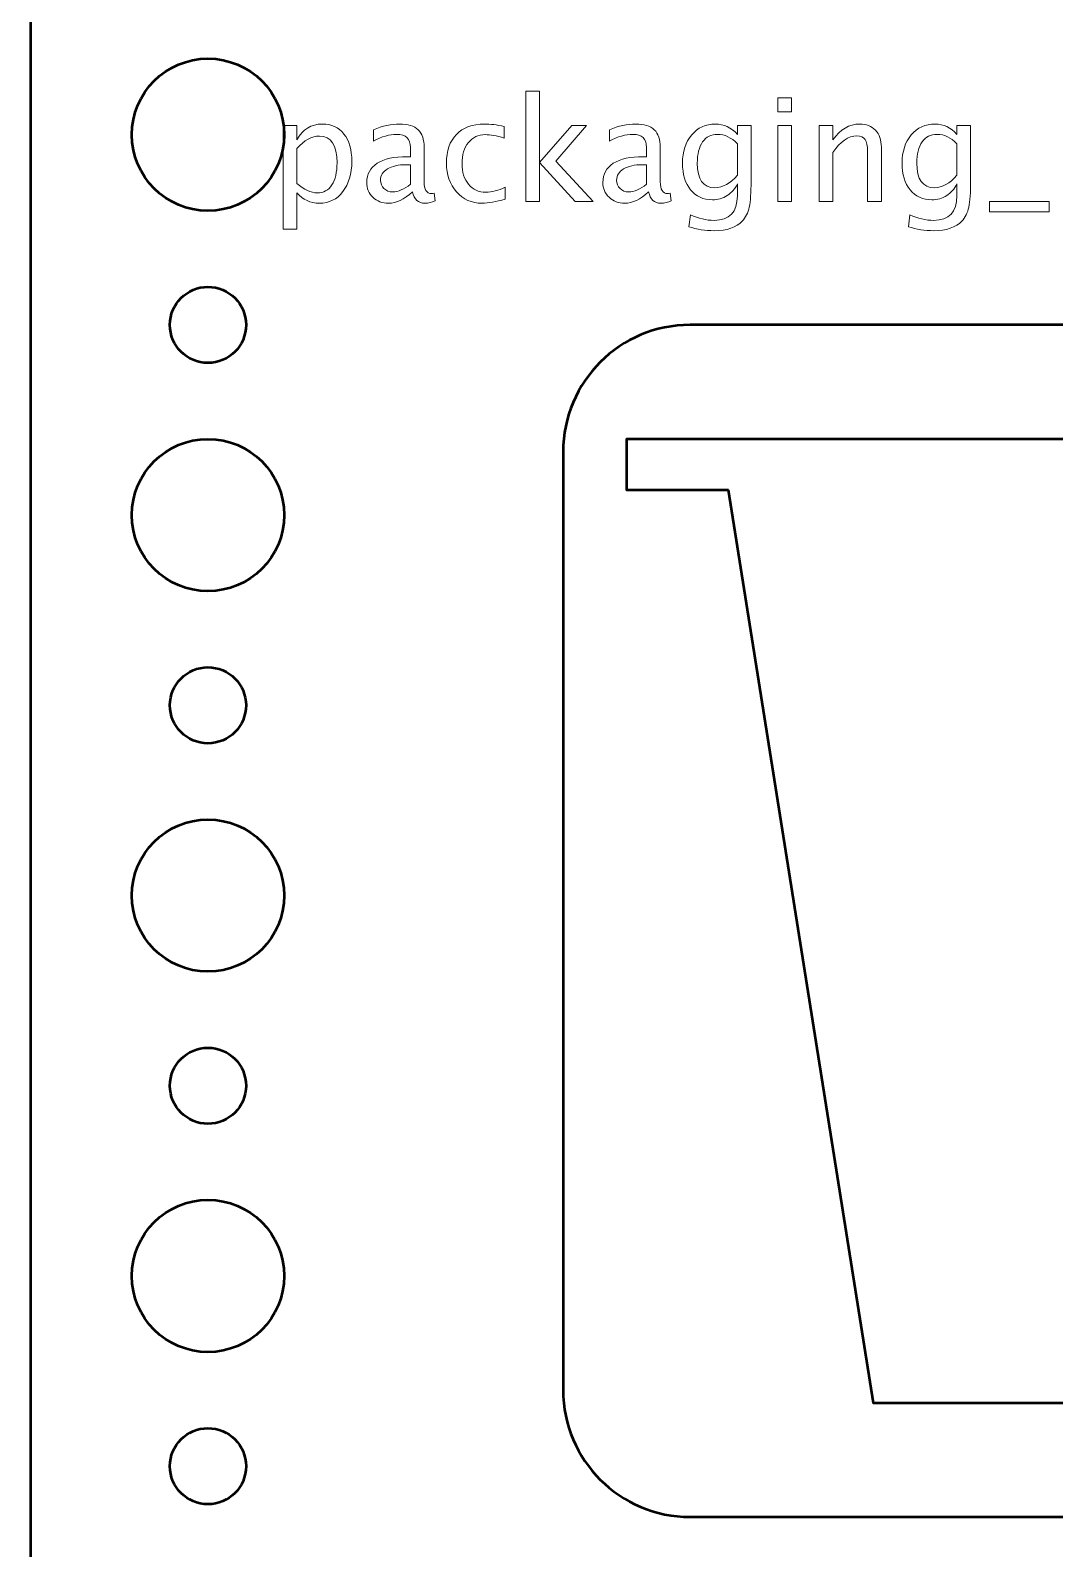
# Model space of a CAD drawing. Header units: centimetres. Extents: x -58 to 58, y -46 to 58.
# Drawn here: x -23.2 to -19.16, y -32.48 to -26.49 of the extents above; entities that cross this region are included whole.
import ezdxf

# ---------------------------------------------------------------- set-up
doc = ezdxf.new("R2010")
doc.units = ezdxf.units.CM
doc.header["$MEASUREMENT"] = 0
doc.layers.add('Layer 1', color=7, linetype='Continuous')

msp = doc.modelspace()

# ---------------------------------------------------------------- linework, layer by layer
at = {"layer": 'Layer 1', "lineweight": 53}
for centre, major_axis in [((-22.49999, -26.90001), (0, 0.30001)), ((-22.5, -27.65), (0, 0.15)), ((-22.49999, -28.40001), (0, 0.30001)), ((-22.5, -29.15), (0, 0.15)), ((-22.49999, -29.90001), (0, 0.30001)), ((-22.5, -30.65), (0, 0.15)), ((-22.49999, -31.40001), (0, 0.30001)), ((-22.5, -32.15), (0, 0.15))]:
    msp.add_ellipse(centre, major_axis=major_axis, ratio=1, dxfattribs=at)
for points in [[(-23.2, -45.2), (-23.2, -45.2), (-23.2, -14.8), (-23.2, -14.8), (-23.2, -14.8), (-23.2, -14.52386), (-22.97614, -14.3), (-22.7, -14.3), (-22.7, -14.3), (-22.7, -14.3), (7.7, -14.3), (7.7, -14.3), (7.7, -14.3), (7.97614, -14.3), (8.2, -14.52386), (8.2, -14.8), (8.2, -14.8), (8.2, -14.8), (8.2, -45.2), (8.2, -45.2), (8.2, -45.2), (8.2, -45.47614), (7.97614, -45.7), (7.7, -45.7), (7.7, -45.7), (7.7, -45.7), (-22.7, -45.7), (-22.7, -45.7), (-22.7, -45.7), (-22.97614, -45.7), (-23.2, -45.47614), (-23.2, -45.2)], [(-21.1, -31.85), (-21.1, -31.85), (-21.1, -28.15), (-21.1, -28.15), (-21.1, -28.15), (-21.1, -27.87386), (-20.87614, -27.65), (-20.6, -27.65), (-20.6, -27.65), (-20.6, -27.65), (-9.4, -27.65), (-9.4, -27.65), (-9.4, -27.65), (-9.12386, -27.65), (-8.9, -27.87386), (-8.9, -28.15), (-8.9, -28.15), (-8.9, -28.15), (-8.9, -31.85), (-8.9, -31.85), (-8.9, -31.85), (-8.9, -32.12614), (-9.12386, -32.35), (-9.4, -32.35), (-9.4, -32.35), (-9.4, -32.35), (-20.6, -32.35), (-20.6, -32.35), (-20.6, -32.35), (-20.87614, -32.35), (-21.1, -32.12614), (-21.1, -31.85)]]:
    msp.add_open_spline(points, degree=3, knots=[0, 0, 0, 0, 0.1111111, 0.1111111, 0.1111111, 0.1111111, 0.2222222, 0.2222222, 0.2222222, 0.2222222, 0.3333333, 0.3333333, 0.3333333, 0.3333333, 0.4444444, 0.4444444, 0.4444444, 0.4444444, 0.5555556, 0.5555556, 0.5555556, 0.5555556, 0.6666667, 0.6666667, 0.6666667, 0.6666667, 0.7777778, 0.7777778, 0.7777778, 0.7777778, 1, 1, 1, 1], dxfattribs=at)
at = {"layer": 'Layer 1', "color": 5, "lineweight": 9}
for points, knots in [([(-21.24746, -27.16341), (-21.24746, -27.16341), (-21.24746, -26.72823), (-21.24746, -26.72823), (-21.24746, -26.72823), (-21.24746, -26.72823), (-21.19328, -26.72823), (-21.19328, -26.72823), (-21.19328, -26.72823), (-21.19328, -26.72823), (-21.19328, -27.00941), (-21.19328, -27.00941), (-21.19328, -27.00941), (-21.19328, -27.00941), (-21.06628, -26.86426), (-21.06628, -26.86426), (-21.06628, -26.86426), (-21.06628, -26.86426), (-21.00776, -26.86426), (-21.00776, -26.86426), (-21.00776, -26.86426), (-21.00776, -26.86426), (-21.12912, -27.00386), (-21.12912, -27.00386), (-21.12912, -27.00386), (-21.12912, -27.00386), (-20.98237, -27.16341), (-20.98237, -27.16341), (-20.98237, -27.16341), (-20.98237, -27.16341), (-21.05217, -27.16341), (-21.05217, -27.16341), (-21.05217, -27.16341), (-21.05217, -27.16341), (-21.19328, -27.00998), (-21.19328, -27.00998), (-21.19328, -27.00998), (-21.19328, -27.00998), (-21.19328, -27.16341), (-21.19328, -27.16341), (-21.19328, -27.16341), (-21.19328, -27.16341), (-21.24746, -27.16341), (-21.24746, -27.16341)], [0, 0, 0, 0, 0.0833333, 0.0833333, 0.0833333, 0.0833333, 0.1666667, 0.1666667, 0.1666667, 0.1666667, 0.25, 0.25, 0.25, 0.25, 0.3333333, 0.3333333, 0.3333333, 0.3333333, 0.4166667, 0.4166667, 0.4166667, 0.4166667, 0.5, 0.5, 0.5, 0.5, 0.5833333, 0.5833333, 0.5833333, 0.5833333, 0.6666667, 0.6666667, 0.6666667, 0.6666667, 0.75, 0.75, 0.75, 0.75, 0.8333333, 0.8333333, 0.8333333, 0.8333333, 1, 1, 1, 1]), ([(-20.25395, -26.80951), (-20.25395, -26.80951), (-20.25395, -26.75532), (-20.25395, -26.75532), (-20.25395, -26.75532), (-20.25395, -26.75532), (-20.19977, -26.75532), (-20.19977, -26.75532), (-20.19977, -26.75532), (-20.19977, -26.75532), (-20.19977, -26.80951), (-20.19977, -26.80951), (-20.19977, -26.80951), (-20.19977, -26.80951), (-20.25395, -26.80951), (-20.25395, -26.80951)], [0, 0, 0, 0, 0.2, 0.2, 0.2, 0.2, 0.4, 0.4, 0.4, 0.4, 0.6, 0.6, 0.6, 0.6, 1, 1, 1, 1]), ([(-22.20343, -27.27235), (-22.20343, -27.27235), (-22.20343, -26.86426), (-22.20343, -26.86426), (-22.20343, -26.86426), (-22.20343, -26.86426), (-22.14925, -26.86426), (-22.14925, -26.86426), (-22.14925, -26.86426), (-22.14925, -26.86426), (-22.14925, -26.92079), (-22.14925, -26.92079), (-22.14925, -26.92079), (-22.12705, -26.87893), (-22.09365, -26.85805), (-22.04915, -26.85805), (-22.04915, -26.85805), (-22.01312, -26.85805), (-21.98481, -26.87112), (-21.96411, -26.89737), (-21.96411, -26.89737), (-21.94342, -26.92362), (-21.93307, -26.95946), (-21.93307, -27.0049), (-21.93307, -27.0049), (-21.93307, -27.05438), (-21.94483, -27.09436), (-21.96825, -27.12465), (-21.96825, -27.12465), (-21.99167, -27.15504), (-22.02253, -27.17018), (-22.06072, -27.17018), (-22.06072, -27.17018), (-22.09619, -27.17018), (-22.12573, -27.15664), (-22.14925, -27.12945), (-22.14925, -27.12945), (-22.14925, -27.12945), (-22.14925, -27.27235), (-22.14925, -27.27235), (-22.14925, -27.27235), (-22.14925, -27.27235), (-22.20343, -27.27235), (-22.20343, -27.27235)], [0, 0, 0, 0, 0.0833333, 0.0833333, 0.0833333, 0.0833333, 0.1666667, 0.1666667, 0.1666667, 0.1666667, 0.25, 0.25, 0.25, 0.25, 0.3333333, 0.3333333, 0.3333333, 0.3333333, 0.4166667, 0.4166667, 0.4166667, 0.4166667, 0.5, 0.5, 0.5, 0.5, 0.5833333, 0.5833333, 0.5833333, 0.5833333, 0.6666667, 0.6666667, 0.6666667, 0.6666667, 0.75, 0.75, 0.75, 0.75, 0.8333333, 0.8333333, 0.8333333, 0.8333333, 1, 1, 1, 1]), ([(-21.69403, -27.12531), (-21.72658, -27.15523), (-21.7579, -27.17018), (-21.78801, -27.17018), (-21.78801, -27.17018), (-21.81275, -27.17018), (-21.83335, -27.16247), (-21.84962, -27.14695), (-21.84962, -27.14695), (-21.86599, -27.13143), (-21.87418, -27.11186), (-21.87418, -27.08825), (-21.87418, -27.08825), (-21.87418, -27.0556), (-21.86044, -27.03048), (-21.83297, -27.01299), (-21.83297, -27.01299), (-21.8055, -26.99549), (-21.76609, -26.98674), (-21.71472, -26.98674), (-21.71472, -26.98674), (-21.71472, -26.98674), (-21.70202, -26.98674), (-21.70202, -26.98674), (-21.70202, -26.98674), (-21.70202, -26.98674), (-21.70202, -26.95071), (-21.70202, -26.95071), (-21.70202, -26.95071), (-21.70202, -26.916), (-21.72009, -26.89869), (-21.7563, -26.89869), (-21.7563, -26.89869), (-21.78434, -26.89869), (-21.81501, -26.90753), (-21.84821, -26.92522), (-21.84821, -26.92522), (-21.84821, -26.92522), (-21.84821, -26.88063), (-21.84821, -26.88063), (-21.84821, -26.88063), (-21.81171, -26.86557), (-21.77728, -26.85805), (-21.74502, -26.85805), (-21.74502, -26.85805), (-21.71181, -26.85805), (-21.68725, -26.86557), (-21.67154, -26.88072), (-21.67154, -26.88072), (-21.65574, -26.89587), (-21.64784, -26.9192), (-21.64784, -26.95071), (-21.64784, -26.95071), (-21.64784, -26.95071), (-21.64784, -27.08589), (-21.64784, -27.08589), (-21.64784, -27.08589), (-21.64784, -27.11684), (-21.63834, -27.13237), (-21.61924, -27.13237), (-21.61924, -27.13237), (-21.61689, -27.13237), (-21.61341, -27.13199), (-21.6088, -27.13124), (-21.6088, -27.13124), (-21.6088, -27.13124), (-21.60494, -27.16134), (-21.60494, -27.16134), (-21.60494, -27.16134), (-21.61726, -27.16727), (-21.63081, -27.17018), (-21.64567, -27.17018), (-21.64567, -27.17018), (-21.67098, -27.17018), (-21.68707, -27.15523), (-21.69403, -27.12531)], [0, 0, 0, 0, 0.05, 0.05, 0.05, 0.05, 0.1, 0.1, 0.1, 0.1, 0.15, 0.15, 0.15, 0.15, 0.2, 0.2, 0.2, 0.2, 0.25, 0.25, 0.25, 0.25, 0.3, 0.3, 0.3, 0.3, 0.35, 0.35, 0.35, 0.35, 0.4, 0.4, 0.4, 0.4, 0.45, 0.45, 0.45, 0.45, 0.5, 0.5, 0.5, 0.5, 0.55, 0.55, 0.55, 0.55, 0.6, 0.6, 0.6, 0.6, 0.65, 0.65, 0.65, 0.65, 0.7, 0.7, 0.7, 0.7, 0.75, 0.75, 0.75, 0.75, 0.8, 0.8, 0.8, 0.8, 0.85, 0.85, 0.85, 0.85, 0.9, 0.9, 0.9, 0.9, 1, 1, 1, 1]), ([(-21.32884, -27.15438), (-21.36393, -27.16492), (-21.39422, -27.17018), (-21.41971, -27.17018), (-21.41971, -27.17018), (-21.46017, -27.17018), (-21.49366, -27.15523), (-21.52028, -27.1254), (-21.52028, -27.1254), (-21.5469, -27.09549), (-21.56026, -27.05777), (-21.56026, -27.01233), (-21.56026, -27.01233), (-21.56026, -26.96379), (-21.54709, -26.92587), (-21.52075, -26.89878), (-21.52075, -26.89878), (-21.49441, -26.87159), (-21.45763, -26.85805), (-21.4104, -26.85805), (-21.4104, -26.85805), (-21.38717, -26.85805), (-21.36101, -26.86125), (-21.33223, -26.86764), (-21.33223, -26.86764), (-21.33223, -26.86764), (-21.33223, -26.91336), (-21.33223, -26.91336), (-21.33223, -26.91336), (-21.3628, -26.90433), (-21.38773, -26.89982), (-21.40692, -26.89982), (-21.40692, -26.89982), (-21.43477, -26.89982), (-21.45706, -26.91026), (-21.47371, -26.93105), (-21.47371, -26.93105), (-21.49036, -26.95184), (-21.49874, -26.97959), (-21.49874, -27.01421), (-21.49874, -27.01421), (-21.49874, -27.04779), (-21.49008, -27.07489), (-21.47287, -27.09568), (-21.47287, -27.09568), (-21.45565, -27.11637), (-21.43317, -27.12672), (-21.40523, -27.12672), (-21.40523, -27.12672), (-21.38049, -27.12672), (-21.35509, -27.12032), (-21.32884, -27.10753), (-21.32884, -27.10753), (-21.32884, -27.10753), (-21.32884, -27.15438), (-21.32884, -27.15438)], [0, 0, 0, 0, 0.0666667, 0.0666667, 0.0666667, 0.0666667, 0.1333333, 0.1333333, 0.1333333, 0.1333333, 0.2, 0.2, 0.2, 0.2, 0.2666667, 0.2666667, 0.2666667, 0.2666667, 0.3333333, 0.3333333, 0.3333333, 0.3333333, 0.4, 0.4, 0.4, 0.4, 0.4666667, 0.4666667, 0.4666667, 0.4666667, 0.5333333, 0.5333333, 0.5333333, 0.5333333, 0.6, 0.6, 0.6, 0.6, 0.6666667, 0.6666667, 0.6666667, 0.6666667, 0.7333333, 0.7333333, 0.7333333, 0.7333333, 0.8, 0.8, 0.8, 0.8, 0.8666667, 0.8666667, 0.8666667, 0.8666667, 1, 1, 1, 1]), ([(-20.76336, -27.12531), (-20.79591, -27.15523), (-20.82723, -27.17018), (-20.85734, -27.17018), (-20.85734, -27.17018), (-20.88208, -27.17018), (-20.90268, -27.16247), (-20.91895, -27.14695), (-20.91895, -27.14695), (-20.93532, -27.13143), (-20.94351, -27.11186), (-20.94351, -27.08825), (-20.94351, -27.08825), (-20.94351, -27.0556), (-20.92977, -27.03048), (-20.9023, -27.01299), (-20.9023, -27.01299), (-20.87483, -26.99549), (-20.83542, -26.98674), (-20.78405, -26.98674), (-20.78405, -26.98674), (-20.78405, -26.98674), (-20.77135, -26.98674), (-20.77135, -26.98674), (-20.77135, -26.98674), (-20.77135, -26.98674), (-20.77135, -26.95071), (-20.77135, -26.95071), (-20.77135, -26.95071), (-20.77135, -26.916), (-20.78942, -26.89869), (-20.82563, -26.89869), (-20.82563, -26.89869), (-20.85367, -26.89869), (-20.88434, -26.90753), (-20.91754, -26.92522), (-20.91754, -26.92522), (-20.91754, -26.92522), (-20.91754, -26.88063), (-20.91754, -26.88063), (-20.91754, -26.88063), (-20.88104, -26.86557), (-20.84661, -26.85805), (-20.81435, -26.85805), (-20.81435, -26.85805), (-20.78114, -26.85805), (-20.75658, -26.86557), (-20.74087, -26.88072), (-20.74087, -26.88072), (-20.72507, -26.89587), (-20.71717, -26.9192), (-20.71717, -26.95071), (-20.71717, -26.95071), (-20.71717, -26.95071), (-20.71717, -27.08589), (-20.71717, -27.08589), (-20.71717, -27.08589), (-20.71717, -27.11684), (-20.70767, -27.13237), (-20.68857, -27.13237), (-20.68857, -27.13237), (-20.68622, -27.13237), (-20.68274, -27.13199), (-20.67813, -27.13124), (-20.67813, -27.13124), (-20.67813, -27.13124), (-20.67427, -27.16134), (-20.67427, -27.16134), (-20.67427, -27.16134), (-20.68659, -27.16727), (-20.70014, -27.17018), (-20.715, -27.17018), (-20.715, -27.17018), (-20.74031, -27.17018), (-20.7564, -27.15523), (-20.76336, -27.12531)], [0, 0, 0, 0, 0.05, 0.05, 0.05, 0.05, 0.1, 0.1, 0.1, 0.1, 0.15, 0.15, 0.15, 0.15, 0.2, 0.2, 0.2, 0.2, 0.25, 0.25, 0.25, 0.25, 0.3, 0.3, 0.3, 0.3, 0.35, 0.35, 0.35, 0.35, 0.4, 0.4, 0.4, 0.4, 0.45, 0.45, 0.45, 0.45, 0.5, 0.5, 0.5, 0.5, 0.55, 0.55, 0.55, 0.55, 0.6, 0.6, 0.6, 0.6, 0.65, 0.65, 0.65, 0.65, 0.7, 0.7, 0.7, 0.7, 0.75, 0.75, 0.75, 0.75, 0.8, 0.8, 0.8, 0.8, 0.85, 0.85, 0.85, 0.85, 0.9, 0.9, 0.9, 0.9, 1, 1, 1, 1]), ([(-20.60475, -27.26275), (-20.60475, -27.26275), (-20.59836, -27.2159), (-20.59836, -27.2159), (-20.59836, -27.2159), (-20.56694, -27.23058), (-20.5358, -27.23792), (-20.50504, -27.23792), (-20.50504, -27.23792), (-20.44398, -27.23792), (-20.41341, -27.20555), (-20.41341, -27.14093), (-20.41341, -27.14093), (-20.41341, -27.14093), (-20.41341, -27.09389), (-20.41341, -27.09389), (-20.41341, -27.09389), (-20.42282, -27.11374), (-20.43618, -27.12907), (-20.45358, -27.14008), (-20.45358, -27.14008), (-20.47098, -27.15109), (-20.49036, -27.15664), (-20.51172, -27.15664), (-20.51172, -27.15664), (-20.54793, -27.15664), (-20.57663, -27.14365), (-20.59779, -27.11769), (-20.59779, -27.11769), (-20.61896, -27.09173), (-20.62959, -27.05654), (-20.62959, -27.01214), (-20.62959, -27.01214), (-20.62959, -26.9667), (-20.61755, -26.92964), (-20.59347, -26.90095), (-20.59347, -26.90095), (-20.56929, -26.87235), (-20.53815, -26.85805), (-20.49986, -26.85805), (-20.49986, -26.85805), (-20.46637, -26.85805), (-20.43749, -26.87159), (-20.41341, -26.89878), (-20.41341, -26.89878), (-20.41341, -26.89878), (-20.41341, -26.86426), (-20.41341, -26.86426), (-20.41341, -26.86426), (-20.41341, -26.86426), (-20.35922, -26.86426), (-20.35922, -26.86426), (-20.35922, -26.86426), (-20.35922, -26.86426), (-20.35922, -27.08175), (-20.35922, -27.08175), (-20.35922, -27.08175), (-20.35922, -27.12851), (-20.36167, -27.16313), (-20.36656, -27.18561), (-20.36656, -27.18561), (-20.37136, -27.20809), (-20.38058, -27.22653), (-20.39394, -27.24083), (-20.39394, -27.24083), (-20.41764, -27.26595), (-20.45471, -27.27856), (-20.50504, -27.27856), (-20.50504, -27.27856), (-20.53956, -27.27856), (-20.57277, -27.27329), (-20.60475, -27.26275)], [0, 0, 0, 0, 0.0526316, 0.0526316, 0.0526316, 0.0526316, 0.1052632, 0.1052632, 0.1052632, 0.1052632, 0.1578947, 0.1578947, 0.1578947, 0.1578947, 0.2105263, 0.2105263, 0.2105263, 0.2105263, 0.2631579, 0.2631579, 0.2631579, 0.2631579, 0.3157895, 0.3157895, 0.3157895, 0.3157895, 0.3684211, 0.3684211, 0.3684211, 0.3684211, 0.4210526, 0.4210526, 0.4210526, 0.4210526, 0.4736842, 0.4736842, 0.4736842, 0.4736842, 0.5263158, 0.5263158, 0.5263158, 0.5263158, 0.5789474, 0.5789474, 0.5789474, 0.5789474, 0.6315789, 0.6315789, 0.6315789, 0.6315789, 0.6842105, 0.6842105, 0.6842105, 0.6842105, 0.7368421, 0.7368421, 0.7368421, 0.7368421, 0.7894737, 0.7894737, 0.7894737, 0.7894737, 0.8421053, 0.8421053, 0.8421053, 0.8421053, 0.8947368, 0.8947368, 0.8947368, 0.8947368, 1, 1, 1, 1]), ([(-20.25395, -27.16341), (-20.25395, -27.16341), (-20.25395, -26.86426), (-20.25395, -26.86426), (-20.25395, -26.86426), (-20.25395, -26.86426), (-20.19977, -26.86426), (-20.19977, -26.86426), (-20.19977, -26.86426), (-20.19977, -26.86426), (-20.19977, -27.16341), (-20.19977, -27.16341), (-20.19977, -27.16341), (-20.19977, -27.16341), (-20.25395, -27.16341), (-20.25395, -27.16341)], [0, 0, 0, 0, 0.2, 0.2, 0.2, 0.2, 0.4, 0.4, 0.4, 0.4, 0.6, 0.6, 0.6, 0.6, 1, 1, 1, 1]), ([(-20.09083, -27.16341), (-20.09083, -27.16341), (-20.09083, -26.86426), (-20.09083, -26.86426), (-20.09083, -26.86426), (-20.09083, -26.86426), (-20.03665, -26.86426), (-20.03665, -26.86426), (-20.03665, -26.86426), (-20.03665, -26.86426), (-20.03665, -26.92079), (-20.03665, -26.92079), (-20.03665, -26.92079), (-20.00796, -26.87893), (-19.97277, -26.85805), (-19.93119, -26.85805), (-19.93119, -26.85805), (-19.90504, -26.85805), (-19.88425, -26.86623), (-19.86891, -26.8827), (-19.86891, -26.8827), (-19.85358, -26.89906), (-19.84587, -26.92117), (-19.84587, -26.94883), (-19.84587, -26.94883), (-19.84587, -26.94883), (-19.84587, -27.16341), (-19.84587, -27.16341), (-19.84587, -27.16341), (-19.84587, -27.16341), (-19.90005, -27.16341), (-19.90005, -27.16341), (-19.90005, -27.16341), (-19.90005, -27.16341), (-19.90005, -26.96651), (-19.90005, -26.96651), (-19.90005, -26.96651), (-19.90005, -26.94431), (-19.90335, -26.92851), (-19.90984, -26.9191), (-19.90984, -26.9191), (-19.91642, -26.9096), (-19.92724, -26.9049), (-19.94239, -26.9049), (-19.94239, -26.9049), (-19.97569, -26.9049), (-20.00711, -26.92663), (-20.03665, -26.97009), (-20.03665, -26.97009), (-20.03665, -26.97009), (-20.03665, -27.16341), (-20.03665, -27.16341), (-20.03665, -27.16341), (-20.03665, -27.16341), (-20.09083, -27.16341), (-20.09083, -27.16341)], [0, 0, 0, 0, 0.0666667, 0.0666667, 0.0666667, 0.0666667, 0.1333333, 0.1333333, 0.1333333, 0.1333333, 0.2, 0.2, 0.2, 0.2, 0.2666667, 0.2666667, 0.2666667, 0.2666667, 0.3333333, 0.3333333, 0.3333333, 0.3333333, 0.4, 0.4, 0.4, 0.4, 0.4666667, 0.4666667, 0.4666667, 0.4666667, 0.5333333, 0.5333333, 0.5333333, 0.5333333, 0.6, 0.6, 0.6, 0.6, 0.6666667, 0.6666667, 0.6666667, 0.6666667, 0.7333333, 0.7333333, 0.7333333, 0.7333333, 0.8, 0.8, 0.8, 0.8, 0.8666667, 0.8666667, 0.8666667, 0.8666667, 1, 1, 1, 1]), ([(-19.73937, -27.26275), (-19.73937, -27.26275), (-19.73298, -27.2159), (-19.73298, -27.2159), (-19.73298, -27.2159), (-19.70156, -27.23058), (-19.67042, -27.23792), (-19.63966, -27.23792), (-19.63966, -27.23792), (-19.5786, -27.23792), (-19.54803, -27.20555), (-19.54803, -27.14093), (-19.54803, -27.14093), (-19.54803, -27.14093), (-19.54803, -27.09389), (-19.54803, -27.09389), (-19.54803, -27.09389), (-19.55744, -27.11374), (-19.5708, -27.12907), (-19.5882, -27.14008), (-19.5882, -27.14008), (-19.6056, -27.15109), (-19.62498, -27.15664), (-19.64634, -27.15664), (-19.64634, -27.15664), (-19.68255, -27.15664), (-19.71125, -27.14365), (-19.73241, -27.11769), (-19.73241, -27.11769), (-19.75358, -27.09173), (-19.76421, -27.05654), (-19.76421, -27.01214), (-19.76421, -27.01214), (-19.76421, -26.9667), (-19.75217, -26.92964), (-19.72809, -26.90095), (-19.72809, -26.90095), (-19.70391, -26.87235), (-19.67277, -26.85805), (-19.63448, -26.85805), (-19.63448, -26.85805), (-19.60099, -26.85805), (-19.57211, -26.87159), (-19.54803, -26.89878), (-19.54803, -26.89878), (-19.54803, -26.89878), (-19.54803, -26.86426), (-19.54803, -26.86426), (-19.54803, -26.86426), (-19.54803, -26.86426), (-19.49384, -26.86426), (-19.49384, -26.86426), (-19.49384, -26.86426), (-19.49384, -26.86426), (-19.49384, -27.08175), (-19.49384, -27.08175), (-19.49384, -27.08175), (-19.49384, -27.12851), (-19.49629, -27.16313), (-19.50118, -27.18561), (-19.50118, -27.18561), (-19.50598, -27.20809), (-19.5152, -27.22653), (-19.52856, -27.24083), (-19.52856, -27.24083), (-19.55226, -27.26595), (-19.58933, -27.27856), (-19.63966, -27.27856), (-19.63966, -27.27856), (-19.67418, -27.27856), (-19.70739, -27.27329), (-19.73937, -27.26275)], [0, 0, 0, 0, 0.0526316, 0.0526316, 0.0526316, 0.0526316, 0.1052632, 0.1052632, 0.1052632, 0.1052632, 0.1578947, 0.1578947, 0.1578947, 0.1578947, 0.2105263, 0.2105263, 0.2105263, 0.2105263, 0.2631579, 0.2631579, 0.2631579, 0.2631579, 0.3157895, 0.3157895, 0.3157895, 0.3157895, 0.3684211, 0.3684211, 0.3684211, 0.3684211, 0.4210526, 0.4210526, 0.4210526, 0.4210526, 0.4736842, 0.4736842, 0.4736842, 0.4736842, 0.5263158, 0.5263158, 0.5263158, 0.5263158, 0.5789474, 0.5789474, 0.5789474, 0.5789474, 0.6315789, 0.6315789, 0.6315789, 0.6315789, 0.6842105, 0.6842105, 0.6842105, 0.6842105, 0.7368421, 0.7368421, 0.7368421, 0.7368421, 0.7894737, 0.7894737, 0.7894737, 0.7894737, 0.8421053, 0.8421053, 0.8421053, 0.8421053, 0.8947368, 0.8947368, 0.8947368, 0.8947368, 1, 1, 1, 1]), ([(-22.14925, -27.0921), (-22.12131, -27.11703), (-22.09468, -27.12954), (-22.06938, -27.12954), (-22.06938, -27.12954), (-22.04445, -27.12954), (-22.02516, -27.1191), (-22.01162, -27.09831), (-22.01162, -27.09831), (-21.99798, -27.07752), (-21.9912, -27.04826), (-21.9912, -27.01045), (-21.9912, -27.01045), (-21.9912, -26.94046), (-22.01435, -26.90546), (-22.06063, -26.90546), (-22.06063, -26.90546), (-22.09092, -26.90546), (-22.12046, -26.92183), (-22.14925, -26.95466), (-22.14925, -26.95466), (-22.14925, -26.95466), (-22.14925, -27.0921), (-22.14925, -27.0921)], [0, 0, 0, 0, 0.1428571, 0.1428571, 0.1428571, 0.1428571, 0.2857143, 0.2857143, 0.2857143, 0.2857143, 0.4285714, 0.4285714, 0.4285714, 0.4285714, 0.5714286, 0.5714286, 0.5714286, 0.5714286, 0.7142857, 0.7142857, 0.7142857, 0.7142857, 1, 1, 1, 1]), ([(-20.41341, -27.05993), (-20.41341, -27.05993), (-20.41341, -26.93585), (-20.41341, -26.93585), (-20.41341, -26.93585), (-20.4373, -26.91111), (-20.46336, -26.89869), (-20.49149, -26.89869), (-20.49149, -26.89869), (-20.51651, -26.89869), (-20.53608, -26.90866), (-20.55019, -26.9287), (-20.55019, -26.9287), (-20.5644, -26.94864), (-20.57145, -26.97639), (-20.57145, -27.01176), (-20.57145, -27.01176), (-20.57145, -27.07677), (-20.5484, -27.10922), (-20.50221, -27.10922), (-20.50221, -27.10922), (-20.47079, -27.10922), (-20.44116, -27.09276), (-20.41341, -27.05993)], [0, 0, 0, 0, 0.1428571, 0.1428571, 0.1428571, 0.1428571, 0.2857143, 0.2857143, 0.2857143, 0.2857143, 0.4285714, 0.4285714, 0.4285714, 0.4285714, 0.5714286, 0.5714286, 0.5714286, 0.5714286, 0.7142857, 0.7142857, 0.7142857, 0.7142857, 1, 1, 1, 1]), ([(-19.54803, -27.05993), (-19.54803, -27.05993), (-19.54803, -26.93585), (-19.54803, -26.93585), (-19.54803, -26.93585), (-19.57192, -26.91111), (-19.59798, -26.89869), (-19.62611, -26.89869), (-19.62611, -26.89869), (-19.65113, -26.89869), (-19.6707, -26.90866), (-19.68481, -26.9287), (-19.68481, -26.9287), (-19.69902, -26.94864), (-19.70607, -26.97639), (-19.70607, -27.01176), (-19.70607, -27.01176), (-19.70607, -27.07677), (-19.68302, -27.10922), (-19.63683, -27.10922), (-19.63683, -27.10922), (-19.60541, -27.10922), (-19.57578, -27.09276), (-19.54803, -27.05993)], [0, 0, 0, 0, 0.1428571, 0.1428571, 0.1428571, 0.1428571, 0.2857143, 0.2857143, 0.2857143, 0.2857143, 0.4285714, 0.4285714, 0.4285714, 0.4285714, 0.5714286, 0.5714286, 0.5714286, 0.5714286, 0.7142857, 0.7142857, 0.7142857, 0.7142857, 1, 1, 1, 1]), ([(-21.70202, -27.09577), (-21.70202, -27.09577), (-21.70202, -27.01891), (-21.70202, -27.01891), (-21.70202, -27.01891), (-21.70202, -27.01891), (-21.71943, -27.01835), (-21.71943, -27.01835), (-21.71943, -27.01835), (-21.74953, -27.01835), (-21.7738, -27.0239), (-21.79233, -27.035), (-21.79233, -27.035), (-21.81077, -27.04619), (-21.81999, -27.06096), (-21.81999, -27.0794), (-21.81999, -27.0794), (-21.81999, -27.09229), (-21.81538, -27.1032), (-21.80626, -27.11214), (-21.80626, -27.11214), (-21.79704, -27.12108), (-21.78584, -27.12559), (-21.77258, -27.12559), (-21.77258, -27.12559), (-21.75, -27.12559), (-21.72648, -27.11562), (-21.70202, -27.09577)], [0, 0, 0, 0, 0.125, 0.125, 0.125, 0.125, 0.25, 0.25, 0.25, 0.25, 0.375, 0.375, 0.375, 0.375, 0.5, 0.5, 0.5, 0.5, 0.625, 0.625, 0.625, 0.625, 0.75, 0.75, 0.75, 0.75, 1, 1, 1, 1]), ([(-20.77135, -27.09577), (-20.77135, -27.09577), (-20.77135, -27.01891), (-20.77135, -27.01891), (-20.77135, -27.01891), (-20.77135, -27.01891), (-20.78876, -27.01835), (-20.78876, -27.01835), (-20.78876, -27.01835), (-20.81886, -27.01835), (-20.84313, -27.0239), (-20.86166, -27.035), (-20.86166, -27.035), (-20.8801, -27.04619), (-20.88932, -27.06096), (-20.88932, -27.0794), (-20.88932, -27.0794), (-20.88932, -27.09229), (-20.88471, -27.1032), (-20.87559, -27.11214), (-20.87559, -27.11214), (-20.86637, -27.12108), (-20.85517, -27.12559), (-20.84191, -27.12559), (-20.84191, -27.12559), (-20.81933, -27.12559), (-20.79581, -27.11562), (-20.77135, -27.09577)], [0, 0, 0, 0, 0.125, 0.125, 0.125, 0.125, 0.25, 0.25, 0.25, 0.25, 0.375, 0.375, 0.375, 0.375, 0.5, 0.5, 0.5, 0.5, 0.625, 0.625, 0.625, 0.625, 0.75, 0.75, 0.75, 0.75, 1, 1, 1, 1]), ([(-19.41905, -27.20405), (-19.41905, -27.20405), (-19.41905, -27.16341), (-19.41905, -27.16341), (-19.41905, -27.16341), (-19.41905, -27.16341), (-19.18425, -27.16341), (-19.18425, -27.16341), (-19.18425, -27.16341), (-19.18425, -27.16341), (-19.18425, -27.20405), (-19.18425, -27.20405), (-19.18425, -27.20405), (-19.18425, -27.20405), (-19.41905, -27.20405), (-19.41905, -27.20405)], [0, 0, 0, 0, 0.2, 0.2, 0.2, 0.2, 0.4, 0.4, 0.4, 0.4, 0.6, 0.6, 0.6, 0.6, 1, 1, 1, 1])]:
    msp.add_open_spline(points, degree=3, knots=knots, dxfattribs=at)
at = {"layer": 'Layer 1', "color": 4, "lineweight": 53}
msp.add_open_spline([(-9.15, -28.3), (-9.15, -28.3), (-9.55, -28.3), (-9.55, -28.3), (-9.55, -28.3), (-9.55, -28.3), (-10.12143, -31.9), (-10.12143, -31.9), (-10.12143, -31.9), (-10.12143, -31.9), (-19.87857, -31.9), (-19.87857, -31.9), (-19.87857, -31.9), (-19.87857, -31.9), (-20.45, -28.3), (-20.45, -28.3), (-20.45, -28.3), (-20.45, -28.3), (-20.85, -28.3), (-20.85, -28.3), (-20.85, -28.3), (-20.85, -28.3), (-20.85, -28.1), (-20.85, -28.1), (-20.85, -28.1), (-20.85, -28.1), (-9.15, -28.1), (-9.15, -28.1), (-9.15, -28.1), (-9.15, -28.1), (-9.15, -28.3), (-9.15, -28.3)], degree=3, knots=[0, 0, 0, 0, 0.1111111, 0.1111111, 0.1111111, 0.1111111, 0.2222222, 0.2222222, 0.2222222, 0.2222222, 0.3333333, 0.3333333, 0.3333333, 0.3333333, 0.4444444, 0.4444444, 0.4444444, 0.4444444, 0.5555556, 0.5555556, 0.5555556, 0.5555556, 0.6666667, 0.6666667, 0.6666667, 0.6666667, 0.7777778, 0.7777778, 0.7777778, 0.7777778, 1, 1, 1, 1], dxfattribs=at)

doc.saveas('drawing.dxf')
